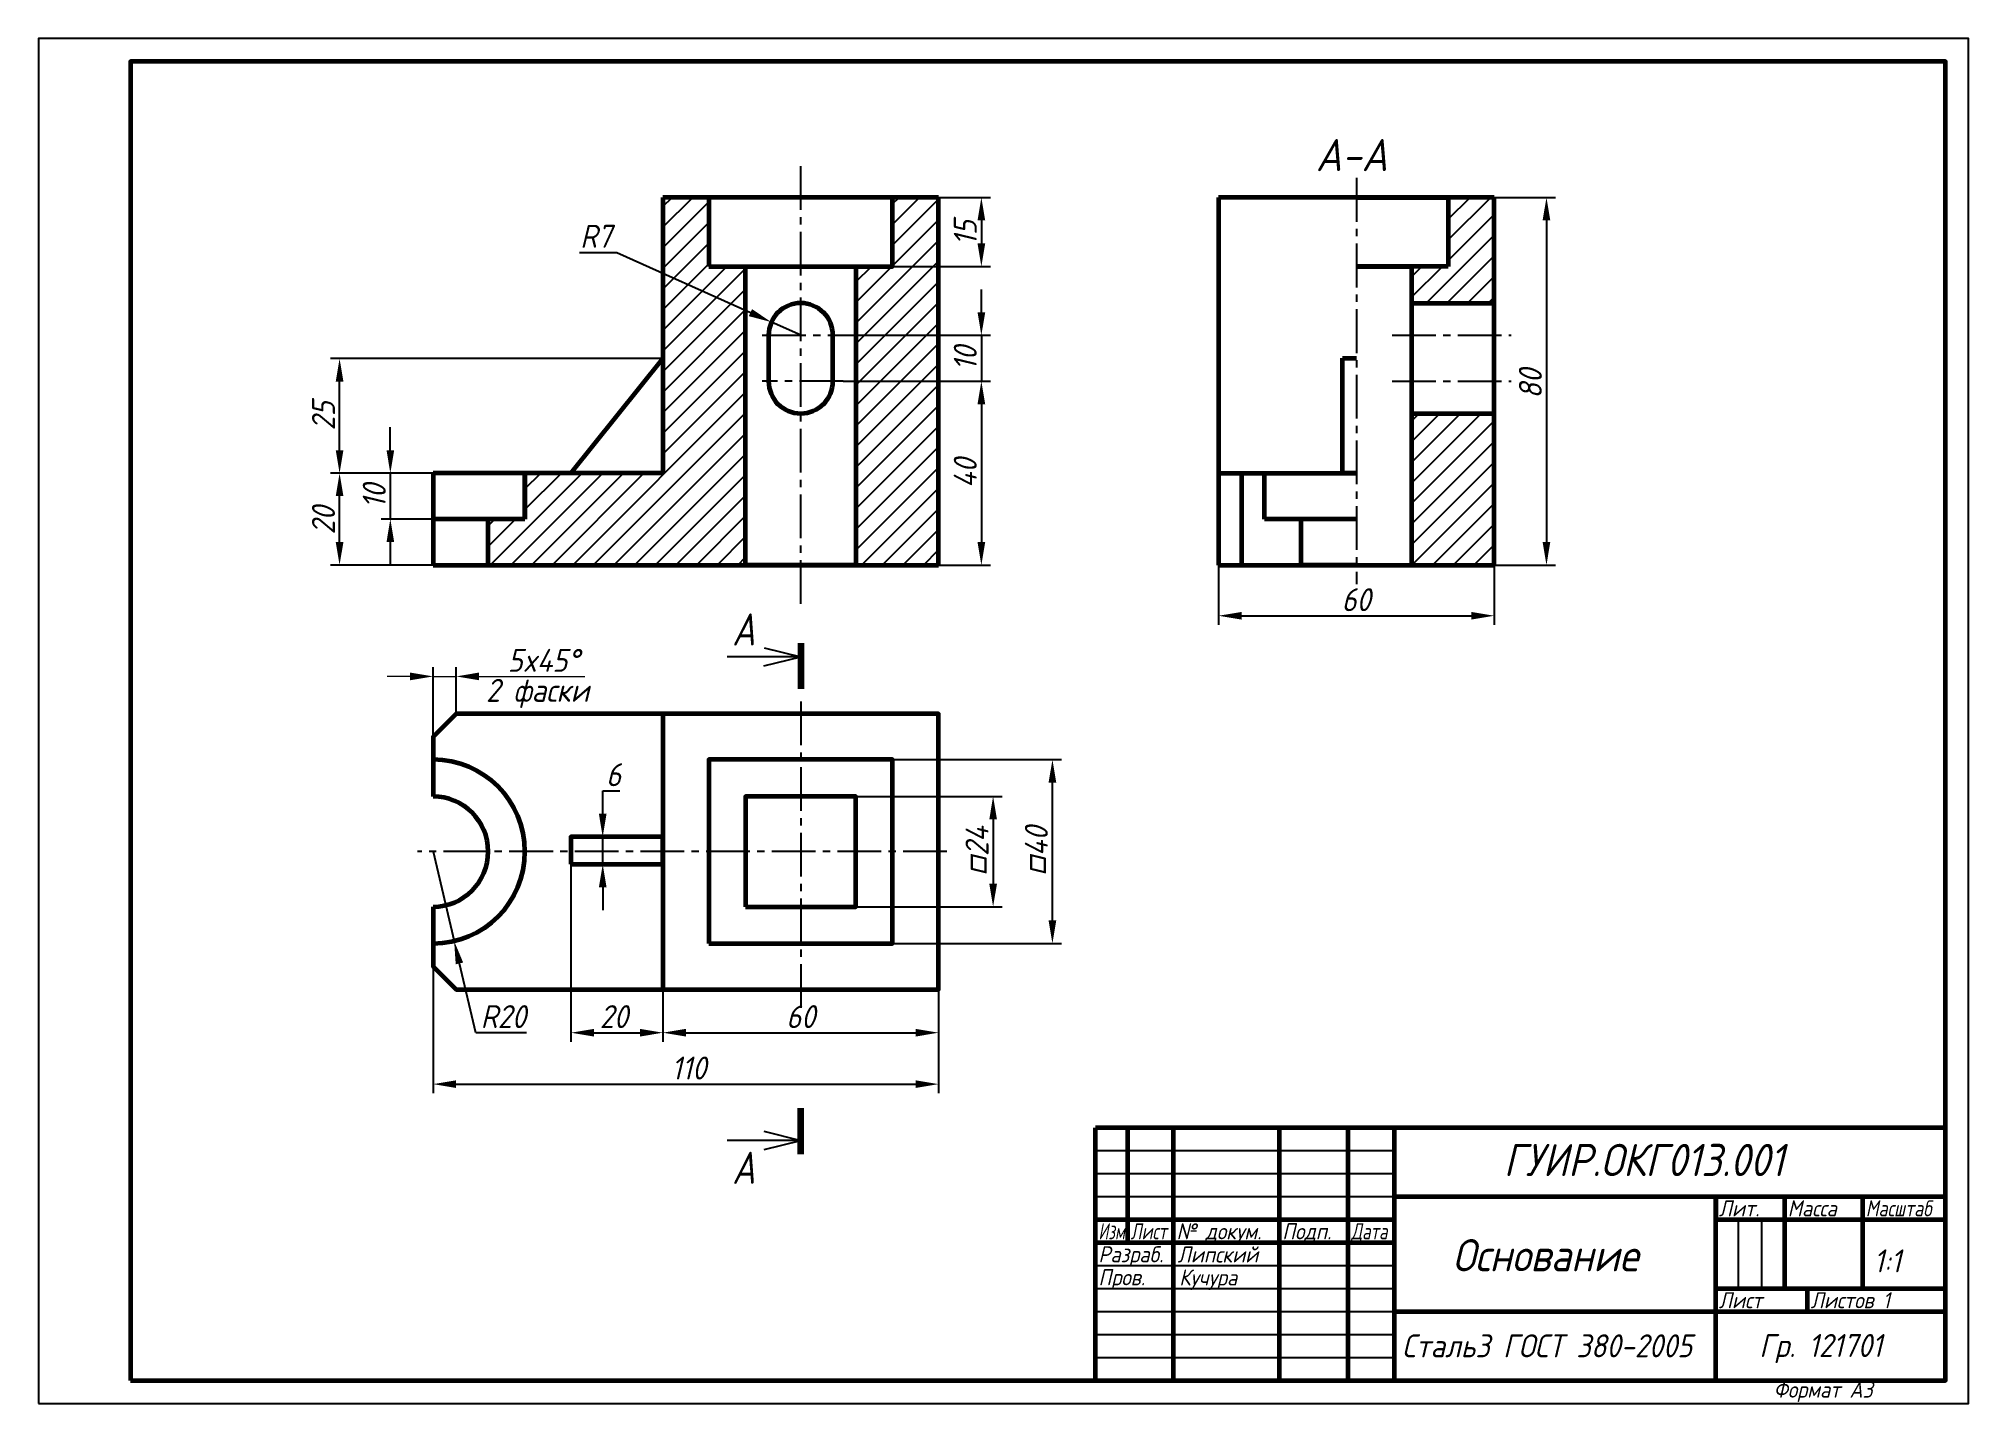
# Model space of a CAD drawing. Header units: millimetres. Extents: x 0 to 420, y 0 to 297.
import ezdxf

# ---------------------------------------------------------------- set-up
doc = ezdxf.new("R2010")
doc.units = ezdxf.units.MM
doc.header["$LTSCALE"] = 0.5
doc.linetypes.add('осевая2', pattern=[28.575, 19.05, -3.175, 3.175, -3.175])
doc.layers.get('0').update_dxf_attribs({"lineweight": 60})
doc.layers.get('Defpoints').update_dxf_attribs({"color": 5})
doc.layers.add('1-оси', color=1, linetype='осевая2')
doc.layers.add('3-размеры', color=6, linetype='Continuous')
doc.layers.add('2-штриховка', color=7, linetype='Continuous', true_color=0x00c7c7)
doc.layers.add('4-текст', color=7, linetype='Continuous', true_color=0x00ad00)
doc.styles.get("Standard").update_dxf_attribs({"font": 'isocpeui.ttf', "width": 0.9})
doc.dimstyles.new('Standart', dxfattribs={"dimtxt": 5, "dimasz": 5, "dimexe": 2, "dimexo": 0, "dimgap": 1, "dimtad": 1, "dimtoh": 1, "dimdec": 0, "dimtxsty": 'Standard', "dimcen": 2.5, "dimadec": 0, "dimazin": 0, "dimtfac": 1, "dimtdec": 0, "dimtmove": 0, "dimatfit": 3, "dimldrblk": 'DOTSMALL', "dimfxl": 1, "dimarcsym": 0})

# ---------------------------------------------------------------- blocks, each defined once
blk = doc.blocks.new('*D2')
at = {"layer": '3-размеры', "color": 0, "lineweight": -2, "transparency": 16777216}
for p, q in [((76.55, 207.43), (76.55, 212.43)), ((85.86, 202.43), (74.55, 202.43)), ((76.55, 202.43), (76.55, 192.43)), ((85.86, 192.43), (74.55, 192.43)), ((76.55, 187.43), (76.55, 182.43))]:
    blk.add_line(p, q, dxfattribs=at)
at = {"layer": '3-размеры', "color": 0, "transparency": 16777216}
for points in [[(75.72, 207.43), (77.39, 207.43), (76.55, 202.43)], [(75.72, 187.43), (77.39, 187.43), (76.55, 192.43)]]:
    blk.add_solid(points, dxfattribs=at)
at = {"layer": 'Defpoints', "color": 0, "transparency": 16777216}
for p in [(85.86, 202.43), (76.55, 192.43), (85.86, 192.43)]:
    blk.add_point(p, dxfattribs=at)
at = {"layer": '3-размеры', "color": 0, "transparency": 16777216, "insert": (73.05, 197.43), "char_height": 5, "attachment_point": 5, "rotation": 90}
blk.add_mtext('10', dxfattribs=at)
blk = doc.blocks.new('_DotSmall')
at = {"color": 0, "linetype": 'ByBlock', "const_width": 0.5}
blk.add_lwpolyline([(-0.0625, 0, 1), (0.0625, 0, 1)], format="xyb", close=True, dxfattribs=at)
blk = doc.blocks.new('*D3')
at = {"layer": '3-размеры', "color": 0, "lineweight": -2, "transparency": 16777216}
for p, q in [((85.86, 202.43), (63.5, 202.43)), ((65.5, 187.43), (65.5, 197.43)), ((85.86, 182.43), (63.5, 182.43))]:
    blk.add_line(p, q, dxfattribs=at)
at = {"layer": '3-размеры', "color": 0, "transparency": 16777216}
for points in [[(64.67, 197.43), (66.34, 197.43), (65.5, 202.43)], [(64.67, 187.43), (66.34, 187.43), (65.5, 182.43)]]:
    blk.add_solid(points, dxfattribs=at)
at = {"layer": 'Defpoints', "color": 0, "transparency": 16777216}
for p in [(65.5, 202.43), (85.86, 202.43), (85.86, 182.43)]:
    blk.add_point(p, dxfattribs=at)
at = {"layer": '3-размеры', "color": 0, "transparency": 16777216, "insert": (62, 192.16), "char_height": 5, "attachment_point": 5, "rotation": 90}
blk.add_mtext('20', dxfattribs=at)
blk = doc.blocks.new('*D4')
at = {"layer": '3-размеры', "color": 0, "lineweight": -2, "transparency": 16777216}
for p, q in [((135.87, 227.38), (63.5, 227.38)), ((65.5, 207.43), (65.5, 222.38)), ((85.86, 202.43), (63.5, 202.43))]:
    blk.add_line(p, q, dxfattribs=at)
at = {"layer": '3-размеры', "color": 0, "transparency": 16777216}
for points in [[(64.67, 222.38), (66.34, 222.38), (65.5, 227.38)], [(64.67, 207.43), (66.34, 207.43), (65.5, 202.43)]]:
    blk.add_solid(points, dxfattribs=at)
at = {"layer": 'Defpoints', "color": 0, "transparency": 16777216}
for p in [(65.5, 227.38), (135.87, 227.38), (85.86, 202.43)]:
    blk.add_point(p, dxfattribs=at)
at = {"layer": '3-размеры', "color": 0, "transparency": 16777216, "insert": (62, 214.91), "char_height": 5, "attachment_point": 5, "rotation": 90}
blk.add_mtext('25', dxfattribs=at)
blk = doc.blocks.new('*D5')
at = {"layer": '3-размеры', "color": 0, "lineweight": -2, "transparency": 16777216}
for p, q in [((185.87, 262.43), (207.18, 262.43)), ((205.18, 257.43), (205.18, 252.43)), ((185.87, 247.43), (207.18, 247.43))]:
    blk.add_line(p, q, dxfattribs=at)
at = {"layer": '3-размеры', "color": 0, "transparency": 16777216}
for points in [[(204.35, 257.43), (206.02, 257.43), (205.18, 262.43)], [(204.35, 252.43), (206.02, 252.43), (205.18, 247.43)]]:
    blk.add_solid(points, dxfattribs=at)
at = {"layer": 'Defpoints', "color": 0, "transparency": 16777216}
for p in [(185.87, 262.43), (185.87, 247.43), (205.18, 247.43)]:
    blk.add_point(p, dxfattribs=at)
at = {"layer": '3-размеры', "color": 0, "transparency": 16777216, "insert": (201.68, 254.75), "char_height": 5, "attachment_point": 5, "rotation": 90}
blk.add_mtext('15', dxfattribs=at)
blk = doc.blocks.new('*D6')
at = {"layer": '3-размеры', "color": 0, "lineweight": -2, "transparency": 16777216}
for p, q in [((205.18, 237.43), (205.18, 242.43)), ((174.96, 232.43), (207.18, 232.43)), ((205.18, 232.43), (205.18, 222.43)), ((175.21, 222.43), (207.18, 222.43)), ((205.18, 217.43), (205.18, 212.43))]:
    blk.add_line(p, q, dxfattribs=at)
at = {"layer": '3-размеры', "color": 0, "transparency": 16777216}
for points in [[(204.35, 237.43), (206.02, 237.43), (205.18, 232.43)], [(204.35, 217.43), (206.02, 217.43), (205.18, 222.43)]]:
    blk.add_solid(points, dxfattribs=at)
at = {"layer": 'Defpoints', "color": 0, "transparency": 16777216}
for p in [(174.96, 232.43), (175.21, 222.43), (205.18, 222.43)]:
    blk.add_point(p, dxfattribs=at)
at = {"layer": '3-размеры', "color": 0, "transparency": 16777216, "insert": (201.68, 227.43), "char_height": 5, "attachment_point": 5, "rotation": 90}
blk.add_mtext('10', dxfattribs=at)
blk = doc.blocks.new('*D7')
at = {"layer": '3-размеры', "color": 0, "lineweight": -2, "transparency": 16777216}
for p, q in [((175.13, 222.43), (207.18, 222.43)), ((205.18, 217.43), (205.18, 187.43)), ((195.86, 182.43), (207.18, 182.43))]:
    blk.add_line(p, q, dxfattribs=at)
at = {"layer": '3-размеры', "color": 0, "transparency": 16777216}
for points in [[(204.35, 217.43), (206.02, 217.43), (205.18, 222.43)], [(204.35, 187.43), (206.02, 187.43), (205.18, 182.43)]]:
    blk.add_solid(points, dxfattribs=at)
at = {"layer": 'Defpoints', "color": 0, "transparency": 16777216}
for p in [(175.13, 222.43), (195.86, 182.43), (205.18, 182.43)]:
    blk.add_point(p, dxfattribs=at)
at = {"layer": '3-размеры', "color": 0, "transparency": 16777216, "insert": (201.68, 202.43), "char_height": 5, "attachment_point": 5, "rotation": 90}
blk.add_mtext('40', dxfattribs=at)
blk = doc.blocks.new('*D8')
at = {"layer": '3-размеры', "color": 0, "lineweight": -2, "transparency": 16777216}
for p, q in [((117.74, 250.45), (125.87, 250.45)), ((125.87, 250.45), (154.93, 237.36)), ((165.87, 232.43), (159.49, 235.3))]:
    blk.add_line(p, q, dxfattribs=at)
at = {"layer": '3-размеры', "color": 0, "transparency": 16777216}
blk.add_solid([(155.27, 238.12), (154.58, 236.6), (159.49, 235.3)], dxfattribs=at)
at = {"layer": 'Defpoints', "color": 0, "transparency": 16777216}
for p in [(159.49, 235.3), (165.87, 232.43)]:
    blk.add_point(p, dxfattribs=at)
at = {"layer": '3-размеры', "color": 0, "transparency": 16777216, "insert": (121.31, 253.98), "char_height": 5, "attachment_point": 5}
blk.add_mtext('R7', dxfattribs=at)
blk = doc.blocks.new('Vraz')
at = {"lineweight": -3}
for p, q in [((0, 0), (-16, 0)), ((-8, -2), (0, 0)), ((-7.99, 1.98), (0, 0))]:
    blk.add_line(p, q, dxfattribs=at)
at = {"lineweight": 100}
blk.add_line((0, 3), (0, -7), dxfattribs=at)
at = {"width": 0.8}
blk.add_text('A', height=7, dxfattribs=at).set_placement((-14.93, 2.46))
blk = doc.blocks.new('Nraz')
at = {"lineweight": 100}
blk.add_line((0, -3), (0, 7), dxfattribs=at)
at = {"lineweight": -3}
for p, q in [((0, 0), (-16, 0)), ((-8, 2), (0, 0)), ((-7.99, -1.98), (0, 0))]:
    blk.add_line(p, q, dxfattribs=at)
at = {"width": 0.8}
blk.add_text('A', height=7, dxfattribs=at).set_placement((-14.93, -9.46))
blk = doc.blocks.new('*D11')
at = {"layer": '3-размеры', "color": 0, "lineweight": -2, "transparency": 16777216}
for p, q in [((256.8, 182.43), (256.8, 169.4)), ((316.8, 182.43), (316.8, 169.4)), ((261.8, 171.4), (311.8, 171.4))]:
    blk.add_line(p, q, dxfattribs=at)
at = {"layer": '3-размеры', "color": 0, "transparency": 16777216}
for points in [[(261.8, 172.23), (261.8, 170.57), (256.8, 171.4)], [(311.8, 172.23), (311.8, 170.57), (316.8, 171.4)]]:
    blk.add_solid(points, dxfattribs=at)
at = {"layer": 'Defpoints', "color": 0, "transparency": 16777216}
for p in [(256.8, 182.43), (316.8, 182.43), (316.8, 171.4)]:
    blk.add_point(p, dxfattribs=at)
at = {"layer": '3-размеры', "color": 0, "transparency": 16777216, "insert": (286.75, 174.9), "char_height": 5, "attachment_point": 5}
blk.add_mtext('60', dxfattribs=at)
blk = doc.blocks.new('*D12')
at = {"layer": '3-размеры', "color": 0, "lineweight": -2, "transparency": 16777216}
for p, q in [((316.8, 262.43), (330.17, 262.43)), ((328.17, 257.43), (328.17, 187.43)), ((316.8, 182.43), (330.17, 182.43))]:
    blk.add_line(p, q, dxfattribs=at)
at = {"layer": '3-размеры', "color": 0, "transparency": 16777216}
for points in [[(327.33, 257.43), (329, 257.43), (328.17, 262.43)], [(327.33, 187.43), (329, 187.43), (328.17, 182.43)]]:
    blk.add_solid(points, dxfattribs=at)
at = {"layer": 'Defpoints', "color": 0, "transparency": 16777216}
for p in [(316.8, 262.43), (316.8, 182.43), (328.17, 182.43)]:
    blk.add_point(p, dxfattribs=at)
at = {"layer": '3-размеры', "color": 0, "transparency": 16777216, "insert": (324.67, 221.88), "char_height": 5, "attachment_point": 5, "rotation": 90}
blk.add_mtext('80', dxfattribs=at)
blk = doc.blocks.new('*D13')
at = {"layer": '3-размеры', "color": 0, "lineweight": -2, "transparency": 16777216}
for p, q in [((85.86, 145.09), (85.86, 160.2)), ((90.86, 150.09), (90.86, 160.2))]:
    blk.add_line(p, q, dxfattribs=at)
at = {"layer": '3-размеры', "color": 0, "lineweight": 13, "transparency": 16777216}
for p, q in [((80.86, 158.2), (75.86, 158.2)), ((85.86, 158.2), (90.86, 158.2)), ((95.86, 158.2), (118.91, 158.2))]:
    blk.add_line(p, q, dxfattribs=at)
at = {"layer": '3-размеры', "color": 0, "transparency": 16777216}
for points in [[(80.86, 159.04), (80.86, 157.37), (85.86, 158.2)], [(95.86, 159.04), (95.86, 157.37), (90.86, 158.2)]]:
    blk.add_solid(points, dxfattribs=at)
at = {"layer": 'Defpoints', "color": 0, "transparency": 16777216}
for p in [(90.86, 158.2), (90.86, 150.09), (85.86, 145.09)]:
    blk.add_point(p, dxfattribs=at)
at = {"layer": '3-размеры', "color": 0, "transparency": 16777216, "insert": (109.88, 161.7), "char_height": 5, "attachment_point": 5}
blk.add_mtext('5x45%%D', dxfattribs=at)
blk = doc.blocks.new('*D14')
at = {"layer": '3-размеры', "color": 0, "lineweight": -2, "transparency": 16777216}
for p, q in [((85.86, 120.09), (90.44, 100.62)), ((95.14, 80.67), (91.59, 95.75)), ((106.16, 80.67), (95.14, 80.67))]:
    blk.add_line(p, q, dxfattribs=at)
at = {"layer": '3-размеры', "color": 0, "transparency": 16777216}
blk.add_solid([(92.4, 95.94), (90.78, 95.56), (90.44, 100.62)], dxfattribs=at)
at = {"layer": 'Defpoints', "color": 0, "transparency": 16777216}
for p in [(85.86, 120.09), (90.44, 100.62)]:
    blk.add_point(p, dxfattribs=at)
at = {"layer": '3-размеры', "color": 0, "transparency": 16777216, "insert": (101.15, 84.17), "char_height": 5, "attachment_point": 5}
blk.add_mtext('R20', dxfattribs=at)
blk = doc.blocks.new('*D15')
at = {"layer": '3-размеры', "color": 0, "lineweight": -2, "transparency": 16777216}
for p, q in [((115.87, 117.31), (115.87, 78.67)), ((135.87, 90.09), (135.87, 78.67)), ((120.87, 80.67), (130.87, 80.67))]:
    blk.add_line(p, q, dxfattribs=at)
at = {"layer": '3-размеры', "color": 0, "transparency": 16777216}
for points in [[(120.87, 81.5), (120.87, 79.83), (115.87, 80.67)], [(130.87, 81.5), (130.87, 79.83), (135.87, 80.67)]]:
    blk.add_solid(points, dxfattribs=at)
at = {"layer": 'Defpoints', "color": 0, "transparency": 16777216}
for p in [(115.87, 117.31), (135.87, 90.09), (135.87, 80.67)]:
    blk.add_point(p, dxfattribs=at)
at = {"layer": '3-размеры', "color": 0, "transparency": 16777216, "insert": (125.21, 84.17), "char_height": 5, "attachment_point": 5}
blk.add_mtext('20', dxfattribs=at)
blk = doc.blocks.new('*D16')
at = {"layer": '3-размеры', "color": 0, "lineweight": -2, "transparency": 16777216}
for p, q in [((135.87, 90.09), (135.87, 78.67)), ((195.86, 90.09), (195.86, 78.67)), ((140.87, 80.67), (190.86, 80.67))]:
    blk.add_line(p, q, dxfattribs=at)
at = {"layer": '3-размеры', "color": 0, "transparency": 16777216}
for points in [[(140.87, 81.5), (140.87, 79.83), (135.87, 80.67)], [(190.86, 81.5), (190.86, 79.83), (195.86, 80.67)]]:
    blk.add_solid(points, dxfattribs=at)
at = {"layer": 'Defpoints', "color": 0, "transparency": 16777216}
for p in [(135.87, 90.09), (195.86, 90.09), (195.86, 80.67)]:
    blk.add_point(p, dxfattribs=at)
at = {"layer": '3-размеры', "color": 0, "transparency": 16777216, "insert": (165.87, 84.17), "char_height": 5, "attachment_point": 5}
blk.add_mtext('60', dxfattribs=at)
blk = doc.blocks.new('*D17')
at = {"layer": '3-размеры', "color": 0, "lineweight": -2, "transparency": 16777216}
for p, q in [((85.86, 95.09), (85.86, 67.48)), ((195.86, 90.09), (195.86, 67.48)), ((90.86, 69.48), (190.86, 69.48))]:
    blk.add_line(p, q, dxfattribs=at)
at = {"layer": '3-размеры', "color": 0, "transparency": 16777216}
for points in [[(90.86, 70.31), (90.86, 68.64), (85.86, 69.48)], [(190.86, 70.31), (190.86, 68.64), (195.86, 69.48)]]:
    blk.add_solid(points, dxfattribs=at)
at = {"layer": 'Defpoints', "color": 0, "transparency": 16777216}
for p in [(85.86, 95.09), (195.86, 90.09), (195.86, 69.48)]:
    blk.add_point(p, dxfattribs=at)
at = {"layer": '3-размеры', "color": 0, "transparency": 16777216, "insert": (141.53, 72.98), "char_height": 5, "attachment_point": 5}
blk.add_mtext('110', dxfattribs=at)
blk = doc.blocks.new('*D18')
at = {"layer": '3-размеры', "color": 0, "lineweight": -2, "transparency": 16777216}
for p, q in [((177.87, 132.09), (209.74, 132.09)), ((207.74, 127.09), (207.74, 113.09)), ((177.87, 108.09), (209.74, 108.09))]:
    blk.add_line(p, q, dxfattribs=at)
at = {"layer": '3-размеры', "color": 0, "transparency": 16777216}
for points in [[(206.91, 127.09), (208.58, 127.09), (207.74, 132.09)], [(206.91, 113.09), (208.58, 113.09), (207.74, 108.09)]]:
    blk.add_solid(points, dxfattribs=at)
at = {"layer": 'Defpoints', "color": 0, "transparency": 16777216}
for p in [(177.87, 132.09), (177.87, 108.09), (207.74, 108.09)]:
    blk.add_point(p, dxfattribs=at)
at = {"layer": '3-размеры', "color": 0, "transparency": 16777216, "insert": (204.24, 120.16), "char_height": 5, "attachment_point": 5, "rotation": 90}
blk.add_mtext('{\\H0.95833x;□}24', dxfattribs=at)
blk = doc.blocks.new('*D19')
at = {"layer": '3-размеры', "color": 0, "lineweight": -2, "transparency": 16777216}
for p, q in [((185.87, 140.09), (222.65, 140.09)), ((220.65, 105.09), (220.65, 135.09)), ((185.87, 100.09), (222.65, 100.09))]:
    blk.add_line(p, q, dxfattribs=at)
at = {"layer": '3-размеры', "color": 0, "transparency": 16777216}
for points in [[(219.81, 135.09), (221.48, 135.09), (220.65, 140.09)], [(219.81, 105.09), (221.48, 105.09), (220.65, 100.09)]]:
    blk.add_solid(points, dxfattribs=at)
at = {"layer": 'Defpoints', "color": 0, "transparency": 16777216}
for p in [(185.87, 140.09), (220.65, 140.09), (185.87, 100.09)]:
    blk.add_point(p, dxfattribs=at)
at = {"layer": '3-размеры', "color": 0, "transparency": 16777216, "insert": (217.15, 120.16), "char_height": 5, "attachment_point": 5, "rotation": 90}
blk.add_mtext('{\\H0.95833x;□}40', dxfattribs=at)
blk = doc.blocks.new('*D20')
at = {"layer": '3-размеры', "color": 0, "lineweight": -2, "transparency": 16777216}
for p, q in [((122.77, 128.31), (122.77, 133.31)), ((122.77, 133.31), (126.49, 133.31)), ((125.13, 123.31), (120.77, 123.31)), ((122.77, 117.31), (122.77, 123.31)), ((125.13, 117.31), (120.77, 117.31)), ((122.77, 112.31), (122.77, 107.31))]:
    blk.add_line(p, q, dxfattribs=at)
at = {"layer": '3-размеры', "color": 0, "transparency": 16777216}
for points in [[(121.94, 128.31), (123.61, 128.31), (122.77, 123.31)], [(121.94, 112.31), (123.61, 112.31), (122.77, 117.31)]]:
    blk.add_solid(points, dxfattribs=at)
at = {"layer": 'Defpoints', "color": 0, "transparency": 16777216}
for p in [(125.13, 123.31), (122.77, 117.31), (125.13, 117.31)]:
    blk.add_point(p, dxfattribs=at)
at = {"layer": '3-размеры', "color": 0, "transparency": 16777216, "insert": (125.13, 136.81), "char_height": 5, "attachment_point": 5}
blk.add_mtext('6', dxfattribs=at)

msp = doc.modelspace()

# ---------------------------------------------------------------- hatches: boundary and pattern name
at = {"layer": '2-штриховка'}
h = msp.add_hatch(dxfattribs=at)
h.set_pattern_fill('ANSI31', color=256)
h.set_pattern_definition([(45, (-698.5646, -21.7187), (-2.245064, 2.245064), [])])
h.paths.add_polyline_path([(135.87, 202.43), (105.86, 202.43), (105.86, 192.43), (97.86, 192.43), (97.86, 182.43), (153.87, 182.43), (153.87, 247.43), (145.87, 247.43), (145.87, 262.43), (135.87, 262.43)])
h.paths.add_polyline_path([(195.86, 262.43), (185.87, 262.43), (185.87, 247.43), (177.87, 247.43), (177.87, 182.43), (195.86, 182.43)])
at = {"layer": '3-размеры'}
h = msp.add_hatch(dxfattribs=at)
h.set_pattern_fill('ANSI31', color=256)
h.set_pattern_definition([(45, (-668.5717, -21.7187), (-2.245064, 2.245064), [])])
h.paths.add_polyline_path([(316.8, 262.43), (306.8, 262.43), (306.8, 247.43), (298.8, 247.43), (298.8, 239.43), (316.8, 239.43)])
h.paths.add_polyline_path([(316.8, 215.43), (298.8, 215.43), (298.8, 182.43), (316.8, 182.43)])

# ---------------------------------------------------------------- linework, layer by layer
for p, q in [((195.86, 262.43), (135.87, 262.43)), ((135.87, 262.43), (135.87, 202.43)), ((195.86, 182.43), (195.86, 262.43)), ((256.8, 262.43), (256.8, 182.43)), ((316.8, 262.43), (256.8, 262.43)), ((286.8, 262.43), (306.8, 262.43)), ((306.8, 262.43), (306.8, 247.43)), ((316.8, 182.43), (316.8, 262.43)), ((306.8, 247.43), (286.8, 247.43)), ((286.8, 247.43), (298.8, 247.43)), ((298.8, 247.43), (298.8, 182.43)), ((298.8, 239.43), (316.8, 239.43)), ((135.87, 227.38), (115.87, 202.43)), ((283.8, 202.43), (283.8, 227.43)), ((283.8, 227.43), (286.8, 227.43)), ((298.8, 215.43), (316.8, 215.43)), ((316.8, 182.43), (316.8, 215.43)), ((135.87, 202.43), (85.86, 202.43)), ((85.86, 202.43), (85.86, 182.43)), ((105.86, 192.43), (105.86, 202.43)), ((105.86, 202.43), (105.86, 192.43)), ((256.8, 202.43), (286.8, 202.43)), ((261.8, 202.39), (261.8, 182.43)), ((266.8, 192.43), (266.8, 202.43)), ((286.8, 202.43), (283.8, 202.43)), ((97.86, 192.43), (85.86, 192.43)), ((97.86, 182.43), (97.86, 192.43)), ((105.86, 192.43), (97.86, 192.43)), ((286.8, 192.43), (266.8, 192.43)), ((274.8, 182.43), (274.8, 192.43)), ((85.86, 182.43), (195.86, 182.43)), ((256.8, 182.43), (316.8, 182.43)), ((286.8, 182.43), (274.8, 182.43)), ((298.8, 182.43), (316.8, 182.43)), ((135.87, 150.53), (135.87, 90.09)), ((365, 45), (365, 40))]:
    msp.add_line(p, q)
at = {"lineweight": 60}
for p, q in [((415, 60), (230, 60)), ((230, 5), (230, 60)), ((237, 60), (237, 35)), ((247, 5), (247, 60)), ((270, 60), (270, 5)), ((285, 5), (285, 60)), ((295, 60), (295, 5)), ((295, 45), (415, 45)), ((365, 5), (365, 45)), ((380, 45), (380, 25)), ((397, 25), (397, 45)), ((230, 40), (295, 40)), ((365, 40), (415, 40)), ((230, 35), (295, 35)), ((365, 25), (415, 25)), ((385, 20), (385, 25)), ((295, 20), (415, 20))]:
    msp.add_line(p, q, dxfattribs=at)
at = {"lineweight": -3}
for p, q in [((230, 55), (295, 55)), ((230, 50), (295, 50)), ((230, 45), (295, 45)), ((370, 25), (370, 40)), ((375, 40), (375, 25)), ((230, 30), (295, 30)), ((230, 25), (295, 25)), ((230, 20), (295, 20)), ((230, 15), (295, 15)), ((230, 10), (295, 10))]:
    msp.add_line(p, q, dxfattribs=at)
at = {"lineweight": 60}
msp.add_lwpolyline([(20, 5), (415, 5), (415, 292), (20, 292)], close=True, dxfattribs=at)
for points in [[(145.87, 247.43), (185.87, 247.43), (185.87, 262.43), (145.87, 262.43)], [(153.87, 247.43), (177.87, 247.43), (177.87, 182.43), (153.87, 182.43)], [(145.87, 100.09), (185.87, 100.09), (185.87, 140.09), (145.87, 140.09)], [(153.87, 108.09), (177.87, 108.09), (177.87, 132.09), (153.87, 132.09)], [(115.87, 117.31), (135.87, 117.31), (135.87, 123.31), (115.87, 123.31)]]:
    msp.add_lwpolyline(points, close=True)
msp.add_lwpolyline([(158.87, 222.43, 1), (172.87, 222.43), (172.87, 232.43, 1), (158.87, 232.43)], format="xyb", close=True)
msp.add_lwpolyline([(85.86, 108.09), (85.86, 105.09), (85.86, 95.09), (90.86, 90.09), (195.86, 90.09), (195.86, 150.09), (90.86, 150.09), (85.86, 145.09), (85.86, 132.09)])
for radius in [20, 12]:
    msp.add_arc((85.86, 120.09), radius, 270, 90)
at = {"layer": '1-оси'}
for p, q in [((165.87, 173.99), (165.87, 269.56)), ((286.8, 266.68), (286.8, 178.31)), ((157.48, 232.43), (174.96, 232.43)), ((294.56, 232.43), (320.46, 232.43)), ((175.13, 222.43), (157.48, 222.43)), ((294.56, 222.43), (320.46, 222.43)), ((165.87, 152.73), (165.87, 85.76)), ((197.68, 120.09), (82.46, 120.09))]:
    msp.add_line(p, q, dxfattribs=at)
at = {"layer": 'Defpoints'}
msp.add_lwpolyline([(0, 0), (420, 0), (420, 297), (0, 297)], close=True, dxfattribs=at)

# ---------------------------------------------------------------- block references
for name, p in [('Vraz', (165.87, 162.47)), ('Nraz', (165.87, 57.24))]:
    msp.add_blockref(name, p)

# ---------------------------------------------------------------- texts
at = {"width": 0.9}
msp.add_text('А-А', height=7, dxfattribs=at).set_placement((277.97, 268.16))
at = {"lineweight": -3, "width": 0.9}
msp.add_text('Формат А3', height=3.5, dxfattribs=at).set_placement((377.6, 1.25))
at = {"layer": '3-размеры', "width": 0.9}
msp.add_text('2 фаски', height=5, dxfattribs=at).set_placement((97.38, 152.67))
at = {"layer": '4-текст', "width": 0.9}
for s, height, p in [('ГУИР.ОКГ013.001', 7, (318.86, 49.47)), ('Липский', 3.5, (247.9, 30.65)), ('Основание', 7, (307.71, 28.74)), ('1:1', 5, (399.38, 28.51)), ('Кучура', 3.5, (248.25, 25.66)), ('Гр. 121701', 5, (374.49, 10.1))]:
    msp.add_text(s, height=height, dxfattribs=at).set_placement(p)
at = {"layer": '4-текст', "lineweight": -3}
for s, width, p in [('Лит.', 0.9, (365.67, 40.7)), ('Масса', 0.9, (380.67, 40.7)), ('Масштаб', 0.8, (397.67, 40.7)), ('Изм.', 0.7, (230.67, 35.7)), ('Лист', 0.75, (237.67, 35.7)), ('№ докум.', 0.9, (247.67, 35.7)), ('Подп.', 0.9, (270.67, 35.7)), ('Дата', 0.75, (285.67, 35.7)), ('Разраб.', 0.9, (230.67, 30.7)), ('Пров.', 0.9, (230.67, 25.7)), ('Лист', 0.9, (365.67, 20.7)), ('Листов 1', 0.9, (385.67, 20.7))]:
    msp.add_text(s, height=3.5, dxfattribs=dict(at, width=width)).set_placement(p)
at = {"layer": '4-текст', "insert": (296.75, 15.03), "char_height": 5, "attachment_point": 1}
msp.add_mtext_dynamic_manual_height_columns('Сталь3 ГОСТ 380-2005', width=70, gutter_width=25, heights=[0], dxfattribs=at)

# ---------------------------------------------------------------- dimensions: what is measured, and where the dimension line sits
at = {"layer": '3-размеры'}
for base, p1, p2, angle, picture, middle in [((205.18, 247.43), (185.87, 262.43), (185.87, 247.43), 90, '*D5', (205.18, 254.75)), ((328.17, 182.43), (316.8, 262.43), (316.8, 182.43), 90, '*D12', (328.17, 221.88)), ((205.18, 222.43), (174.96, 232.43), (175.21, 222.43), 90, '*D6', (205.18, 227.43)), ((76.55, 192.43), (85.86, 202.43), (85.86, 192.43), 90, '*D2', (76.55, 197.43)), ((65.5, 202.43), (85.86, 182.43), (85.86, 202.43), 90, '*D3', (65.5, 192.16)), ((122.77, 117.31), (125.13, 123.31), (125.13, 117.31), 270, '*D20', (125.13, 133.31))]:
    dim = msp.add_linear_dim(base=base, p1=p1, p2=p2, angle=angle, dimstyle='Standart', dxfattribs=at)
    dim.commit()
    dim.dimension.update_dxf_attribs({"geometry": picture, "text_midpoint": middle, "dimtype": 160})
for center, mpoint, picture, middle in [((165.87, 232.43), (159.49, 235.3), '*D8', (121.31, 250.45)), ((85.86, 120.09), (90.44, 100.62), '*D14', (101.15, 80.67))]:
    dim = msp.add_radius_dim(center=center, mpoint=mpoint, dimstyle='Standart', dxfattribs=at)
    dim.commit()
    dim.dimension.update_dxf_attribs({"geometry": picture, "text_midpoint": middle, "dimtype": 164})
for base, p1, p2, picture, middle in [((65.5, 227.38), (85.86, 202.43), (135.87, 227.38), '*D4', (62, 214.91)), ((205.18, 182.43), (175.13, 222.43), (195.86, 182.43), '*D7', (201.68, 202.43))]:
    dim = msp.add_linear_dim(base=base, p1=p1, p2=p2, angle=90, dimstyle='Standart', override={"dimtmove": 1}, dxfattribs=at)
    dim.commit()
    dim.dimension.update_dxf_attribs({"geometry": picture, "text_midpoint": middle})
for base, p1, p2, picture, middle in [((316.8, 171.4), (256.8, 182.43), (316.8, 182.43), '*D11', (286.75, 171.4)), ((135.87, 80.67), (115.87, 117.31), (135.87, 90.09), '*D15', (125.21, 80.67)), ((195.86, 69.48), (85.86, 95.09), (195.86, 90.09), '*D17', (141.53, 69.48))]:
    dim = msp.add_linear_dim(base=base, p1=p1, p2=p2, dimstyle='Standart', dxfattribs=at)
    dim.commit()
    dim.dimension.update_dxf_attribs({"geometry": picture, "text_midpoint": middle, "dimtype": 160})
dim = msp.add_linear_dim(base=(90.86, 158.2), p1=(85.86, 145.09), p2=(90.86, 150.09), text='<>x45%%D', dimstyle='Standart', override={"dimlwd": 13}, dxfattribs=at)
dim.commit()
dim.dimension.update_dxf_attribs({"geometry": '*D13', "text_midpoint": (109.88, 158.2), "dimtype": 160})
for base, p1, p2, picture, middle in [((220.65, 140.09), (185.87, 100.09), (185.87, 140.09), '*D19', (220.65, 120.16)), ((207.74, 108.09), (177.87, 132.09), (177.87, 108.09), '*D18', (207.74, 120.16))]:
    dim = msp.add_linear_dim(base=base, p1=p1, p2=p2, angle=90, text='{\\H0.95833x;□}<>', dimstyle='Standart', dxfattribs=at)
    dim.commit()
    dim.dimension.update_dxf_attribs({"geometry": picture, "text_midpoint": middle, "dimtype": 160})
dim = msp.add_linear_dim(base=(195.86, 80.67), p1=(135.87, 90.09), p2=(195.86, 90.09), dimstyle='Standart', override={"dimtmove": 1}, dxfattribs=at)
dim.commit()
dim.dimension.update_dxf_attribs({"geometry": '*D16', "text_midpoint": (165.87, 84.17)})

doc.saveas('drawing.dxf')
